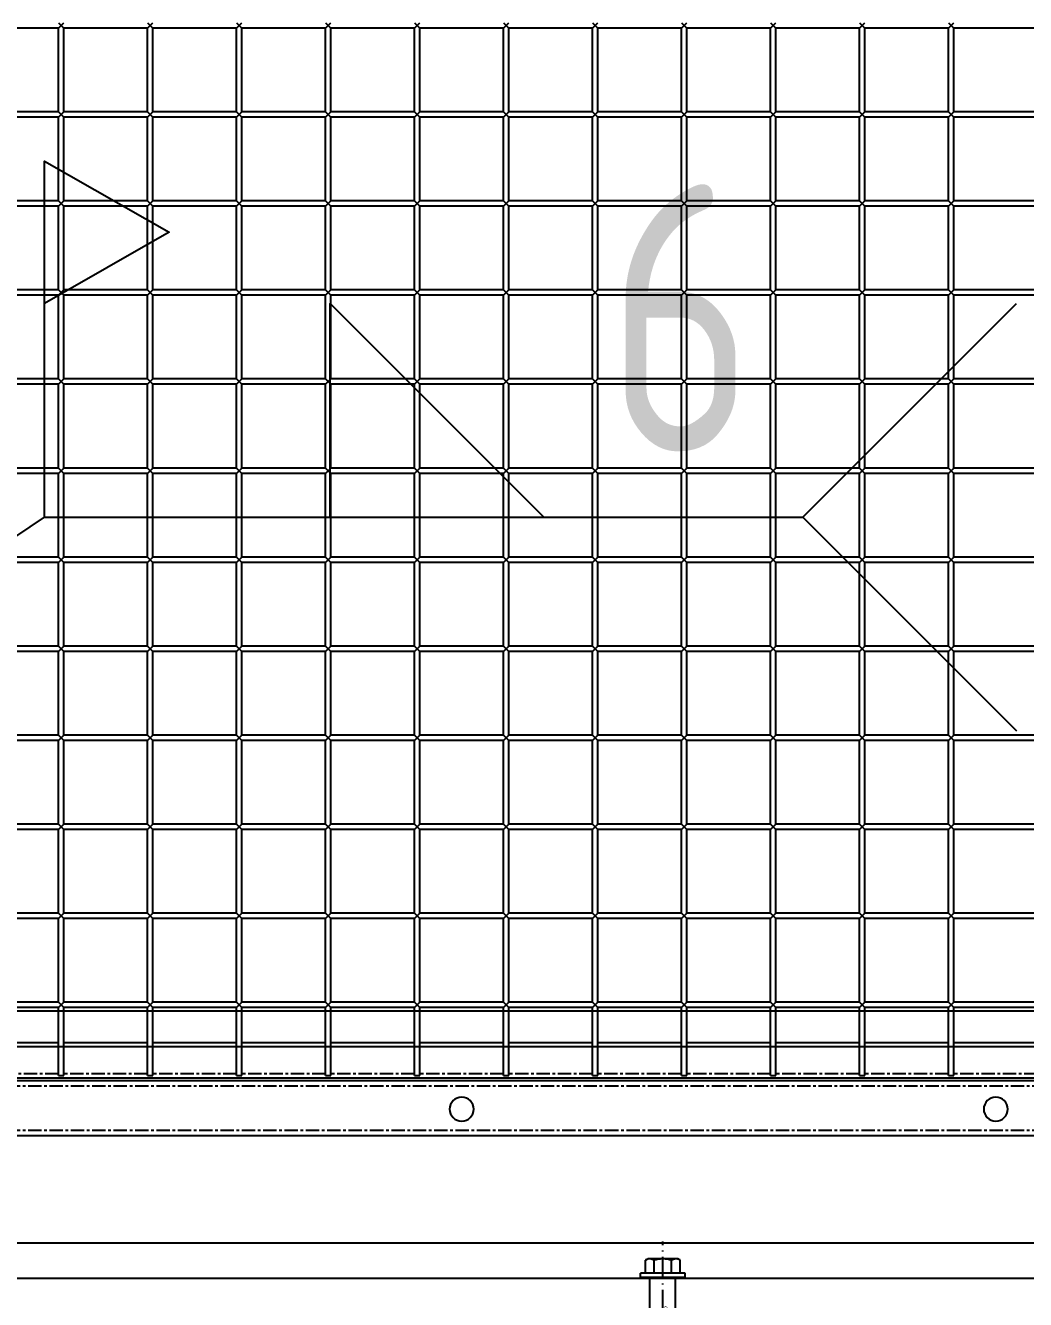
# Model space of a CAD drawing. Header units: millimetres. Extents: x -198529 to 244266, y -64 to 158464.
# Drawn here: x -165404 to -164842, y 106808 to 107524 of the extents above; entities that cross this region are included whole.
import ezdxf

# ---------------------------------------------------------------- set-up
doc = ezdxf.new("R2010")
doc.units = ezdxf.units.MM
doc.linetypes.add('ACAD_ISO10W100', pattern=[18.5, 12, -3, 0.5, -3])
doc.linetypes.add('CENTER', pattern=[12, 7.5, -1.5, 1.5, -1.5])
for name, color, linetype in [('0-DCC', 30, 'Continuous'), ('0-DCC-STRUC', 180, 'Continuous'), ('0-DCC-STRUC-T', 4, 'Continuous'), ('ANCHOR BOLTS', 4, 'Continuous'), ('COIL-BANK', 8, 'Continuous'), ('MITTELLINIEN', 3, 'ACAD_ISO10W100')]:
    doc.layers.add(name, color=color, linetype=linetype)
doc.styles.add('DIM_FONT', font='SIMPLEX', dxfattribs={"width": 0.7, "bigfont": 'GBCBIG'})
doc.styles.add('EDRI-COM', font='tssdeng.shx', dxfattribs={"width": 0.8, "bigfont": 'hztxt.shx'})
doc.dimstyles.new('DIM-1', dxfattribs={"dimtxt": 150, "dimasz": 100, "dimexe": 100, "dimexo": 100, "dimgap": 100, "dimtad": 1, "dimdec": 0, "dimzin": 12, "dimdsep": 46, "dimtxsty": 'DIM_FONT', "dimblk": 'ARCHTICK', "dimcen": 2.5, "dimclrd": 256, "dimclre": 256, "dimclrt": 256, "dimadec": 0, "dimazin": 3, "dimtfac": 1, "dimtdec": 0, "dimtix": 1, "dimtmove": 2, "dimatfit": 3, "dimfxl": 1, "dimlwd": -1, "dimlwe": -1, "dimarcsym": 0})

# ---------------------------------------------------------------- blocks, each defined once
blk = doc.blocks.new('_ArchTick')
at = {"color": 0, "linetype": 'ByBlock', "const_width": 0.4}
blk.add_lwpolyline([(-0.5, -0.5), (0.5, 0.5)], dxfattribs=at)
blk = doc.blocks.new('*D219')
at = {"layer": '0-DCC-STRUC-T', "transparency": 16777216}
for p, q in [((-166445.77, 106720.01), (-166445.77, 104829)), ((-159245.77, 106720.01), (-159245.77, 104829)), ((-166445.77, 104929), (-159245.77, 104929))]:
    blk.add_line(p, q, dxfattribs=at)
at = {"layer": 'Defpoints', "color": 0, "transparency": 16777216}
for p in [(-166445.77, 106820.01), (-159245.77, 106820.01), (-159245.77, 104929)]:
    blk.add_point(p, dxfattribs=at)
at = {"layer": '0-DCC-STRUC-T', "transparency": 16777216, "xscale": 100, "yscale": 100, "zscale": 100, "rotation": 180}
blk.add_blockref('_ArchTick', (-166445.77, 104929), dxfattribs=at)
at = {"layer": '0-DCC-STRUC-T', "transparency": 16777216, "xscale": 100, "yscale": 100, "zscale": 100}
blk.add_blockref('_ArchTick', (-159245.77, 104929), dxfattribs=at)
at = {"layer": '0-DCC-STRUC-T', "transparency": 16777216, "insert": (-162845.77, 105104), "char_height": 150, "attachment_point": 5, "style": 'DIM_FONT'}
blk.add_mtext('7200', dxfattribs=at)
blk = doc.blocks.new('*D223')
at = {"layer": '0-DCC-STRUC-T', "transparency": 16777216}
for p, q in [((-166445.77, 106720.01), (-166445.77, 105389)), ((-162846, 106720.01), (-162846, 105389)), ((-166445.77, 105489), (-162846, 105489))]:
    blk.add_line(p, q, dxfattribs=at)
at = {"layer": 'Defpoints', "color": 0, "transparency": 16777216}
for p in [(-166445.77, 106820.01), (-162846, 106820.01), (-162846, 105489)]:
    blk.add_point(p, dxfattribs=at)
at = {"layer": '0-DCC-STRUC-T', "transparency": 16777216, "xscale": 100, "yscale": 100, "zscale": 100, "rotation": 180}
blk.add_blockref('_ArchTick', (-166445.77, 105489), dxfattribs=at)
at = {"layer": '0-DCC-STRUC-T', "transparency": 16777216, "xscale": 100, "yscale": 100, "zscale": 100}
blk.add_blockref('_ArchTick', (-162846, 105489), dxfattribs=at)
at = {"layer": '0-DCC-STRUC-T', "transparency": 16777216, "insert": (-164645.89, 105664), "char_height": 150, "attachment_point": 5, "style": 'DIM_FONT'}
blk.add_mtext('3600', dxfattribs=at)
blk = doc.blocks.new('DCC2850x1800(右)')
at = {"color": 0, "linetype": 'Continuous'}
for p, q in [((64842.5, -73856.48), (64889.5, -73856.48)), ((64892.5, -73853.48), (64889.5, -73856.48)), ((64892.5, -73856.48), (64889.5, -73853.48)), ((64889.5, -73903.48), (64889.5, -73856.48)), ((64892.5, -73903.48), (64892.5, -73856.48)), ((64892.5, -73856.48), (64939.5, -73856.48)), ((64942.5, -73853.48), (64939.5, -73856.48)), ((64942.5, -73856.48), (64939.5, -73853.48)), ((64939.5, -73903.48), (64939.5, -73856.48)), ((64942.5, -73903.48), (64942.5, -73856.48)), ((64942.5, -73856.48), (64989.5, -73856.48)), ((64992.5, -73853.48), (64989.5, -73856.48)), ((64992.5, -73856.48), (64989.5, -73853.48)), ((64989.5, -73903.48), (64989.5, -73856.48)), ((64992.5, -73903.48), (64992.5, -73856.48)), ((64992.5, -73856.48), (65039.5, -73856.48)), ((65042.5, -73853.48), (65039.5, -73856.48)), ((65042.5, -73856.48), (65039.5, -73853.48)), ((65039.5, -73903.48), (65039.5, -73856.48)), ((65042.5, -73903.48), (65042.5, -73856.48)), ((65042.5, -73856.48), (65089.5, -73856.48)), ((65092.5, -73853.48), (65089.5, -73856.48)), ((65092.5, -73856.48), (65089.5, -73853.48)), ((65089.5, -73903.48), (65089.5, -73856.48)), ((65092.5, -73903.48), (65092.5, -73856.48)), ((65092.5, -73856.48), (65139.5, -73856.48)), ((65142.5, -73853.48), (65139.5, -73856.48)), ((65142.5, -73856.48), (65139.5, -73853.48)), ((65139.5, -73903.48), (65139.5, -73856.48)), ((65142.5, -73903.48), (65142.5, -73856.48)), ((65142.5, -73856.48), (65189.5, -73856.48)), ((65192.5, -73853.48), (65189.5, -73856.48)), ((65192.5, -73856.48), (65189.5, -73853.48)), ((65189.5, -73903.48), (65189.5, -73856.48)), ((65192.5, -73903.48), (65192.5, -73856.48)), ((65192.5, -73856.48), (65239.5, -73856.48)), ((65242.5, -73853.48), (65239.5, -73856.48)), ((65242.5, -73856.48), (65239.5, -73853.48)), ((65239.5, -73903.48), (65239.5, -73856.48)), ((65242.5, -73903.48), (65242.5, -73856.48)), ((65242.5, -73856.48), (65289.5, -73856.48)), ((65292.5, -73853.48), (65289.5, -73856.48)), ((65292.5, -73856.48), (65289.5, -73853.48)), ((65289.5, -73903.48), (65289.5, -73856.48)), ((65292.5, -73903.48), (65292.5, -73856.48)), ((65292.5, -73856.48), (65339.5, -73856.48)), ((65342.5, -73853.48), (65339.5, -73856.48)), ((65342.5, -73856.48), (65339.5, -73853.48)), ((65339.5, -73903.48), (65339.5, -73856.48)), ((65342.5, -73903.48), (65342.5, -73856.48)), ((65342.5, -73856.48), (65389.5, -73856.48)), ((65392.5, -73853.48), (65389.5, -73856.48)), ((65392.5, -73856.48), (65389.5, -73853.48)), ((65389.5, -73903.48), (65389.5, -73856.48)), ((65392.5, -73903.48), (65392.5, -73856.48)), ((65392.5, -73856.48), (65439.5, -73856.48)), ((64842.5, -73903.48), (64889.5, -73903.48)), ((64842.5, -73906.48), (64889.5, -73906.48)), ((64892.5, -73903.48), (64889.5, -73906.48)), ((64892.5, -73906.48), (64889.5, -73903.48)), ((64889.5, -73953.48), (64889.5, -73906.48)), ((64892.5, -73903.48), (64939.5, -73903.48)), ((64892.5, -73953.48), (64892.5, -73906.48)), ((64892.5, -73906.48), (64939.5, -73906.48)), ((64942.5, -73903.48), (64939.5, -73906.48)), ((64942.5, -73906.48), (64939.5, -73903.48)), ((64939.5, -73953.48), (64939.5, -73906.48)), ((64942.5, -73903.48), (64989.5, -73903.48)), ((64942.5, -73953.48), (64942.5, -73906.48)), ((64942.5, -73906.48), (64989.5, -73906.48)), ((64992.5, -73903.48), (64989.5, -73906.48)), ((64992.5, -73906.48), (64989.5, -73903.48)), ((64989.5, -73953.48), (64989.5, -73906.48)), ((64992.5, -73903.48), (65039.5, -73903.48)), ((64992.5, -73953.48), (64992.5, -73906.48)), ((64992.5, -73906.48), (65039.5, -73906.48)), ((65042.5, -73903.48), (65039.5, -73906.48)), ((65042.5, -73906.48), (65039.5, -73903.48)), ((65039.5, -73953.48), (65039.5, -73906.48)), ((65042.5, -73903.48), (65089.5, -73903.48)), ((65042.5, -73953.48), (65042.5, -73906.48)), ((65042.5, -73906.48), (65089.5, -73906.48)), ((65092.5, -73903.48), (65089.5, -73906.48)), ((65092.5, -73906.48), (65089.5, -73903.48)), ((65089.5, -73953.48), (65089.5, -73906.48)), ((65092.5, -73903.48), (65139.5, -73903.48)), ((65092.5, -73953.48), (65092.5, -73906.48)), ((65092.5, -73906.48), (65139.5, -73906.48)), ((65142.5, -73903.48), (65139.5, -73906.48)), ((65142.5, -73906.48), (65139.5, -73903.48)), ((65139.5, -73953.48), (65139.5, -73906.48)), ((65142.5, -73903.48), (65189.5, -73903.48)), ((65142.5, -73953.48), (65142.5, -73906.48)), ((65142.5, -73906.48), (65189.5, -73906.48)), ((65192.5, -73903.48), (65189.5, -73906.48)), ((65192.5, -73906.48), (65189.5, -73903.48)), ((65189.5, -73953.48), (65189.5, -73906.48)), ((65192.5, -73903.48), (65239.5, -73903.48)), ((65192.5, -73953.48), (65192.5, -73906.48)), ((65192.5, -73906.48), (65239.5, -73906.48)), ((65242.5, -73903.48), (65239.5, -73906.48)), ((65242.5, -73906.48), (65239.5, -73903.48)), ((65239.5, -73953.48), (65239.5, -73906.48)), ((65242.5, -73903.48), (65289.5, -73903.48)), ((65242.5, -73953.48), (65242.5, -73906.48)), ((65242.5, -73906.48), (65289.5, -73906.48)), ((65292.5, -73903.48), (65289.5, -73906.48)), ((65292.5, -73906.48), (65289.5, -73903.48)), ((65289.5, -73953.48), (65289.5, -73906.48)), ((65292.5, -73903.48), (65339.5, -73903.48)), ((65292.5, -73953.48), (65292.5, -73906.48)), ((65292.5, -73906.48), (65339.5, -73906.48)), ((65342.5, -73903.48), (65339.5, -73906.48)), ((65342.5, -73906.48), (65339.5, -73903.48)), ((65339.5, -73953.48), (65339.5, -73906.48)), ((65342.5, -73903.48), (65389.5, -73903.48)), ((65342.5, -73953.48), (65342.5, -73906.48)), ((65342.5, -73906.48), (65389.5, -73906.48)), ((65392.5, -73903.48), (65389.5, -73906.48)), ((65392.5, -73906.48), (65389.5, -73903.48)), ((65389.5, -73953.48), (65389.5, -73906.48)), ((65392.5, -73903.48), (65439.5, -73903.48)), ((65392.5, -73953.48), (65392.5, -73906.48)), ((65392.5, -73906.48), (65439.5, -73906.48)), ((64842.5, -73953.48), (64889.5, -73953.48)), ((64842.5, -73956.48), (64889.5, -73956.48)), ((64892.5, -73953.48), (64889.5, -73956.48)), ((64892.5, -73956.48), (64889.5, -73953.48)), ((64889.5, -74003.48), (64889.5, -73956.48)), ((64892.5, -73953.48), (64939.5, -73953.48)), ((64892.5, -74003.48), (64892.5, -73956.48)), ((64892.5, -73956.48), (64939.5, -73956.48)), ((64942.5, -73953.48), (64939.5, -73956.48)), ((64942.5, -73956.48), (64939.5, -73953.48)), ((64939.5, -74003.48), (64939.5, -73956.48)), ((64942.5, -73953.48), (64989.5, -73953.48)), ((64942.5, -74003.48), (64942.5, -73956.48)), ((64942.5, -73956.48), (64989.5, -73956.48)), ((64992.5, -73953.48), (64989.5, -73956.48)), ((64992.5, -73956.48), (64989.5, -73953.48)), ((64989.5, -74003.48), (64989.5, -73956.48)), ((64992.5, -73953.48), (65039.5, -73953.48)), ((64992.5, -74003.48), (64992.5, -73956.48)), ((64992.5, -73956.48), (65039.5, -73956.48)), ((65042.5, -73953.48), (65039.5, -73956.48)), ((65042.5, -73956.48), (65039.5, -73953.48)), ((65039.5, -74003.48), (65039.5, -73956.48)), ((65042.5, -73953.48), (65089.5, -73953.48)), ((65042.5, -74003.48), (65042.5, -73956.48)), ((65042.5, -73956.48), (65089.5, -73956.48)), ((65092.5, -73953.48), (65089.5, -73956.48)), ((65092.5, -73956.48), (65089.5, -73953.48)), ((65089.5, -74003.48), (65089.5, -73956.48)), ((65092.5, -73953.48), (65139.5, -73953.48)), ((65092.5, -74003.48), (65092.5, -73956.48)), ((65092.5, -73956.48), (65139.5, -73956.48)), ((65142.5, -73953.48), (65139.5, -73956.48)), ((65142.5, -73956.48), (65139.5, -73953.48)), ((65139.5, -74003.48), (65139.5, -73956.48)), ((65142.5, -73953.48), (65189.5, -73953.48)), ((65142.5, -74003.48), (65142.5, -73956.48)), ((65142.5, -73956.48), (65189.5, -73956.48)), ((65192.5, -73953.48), (65189.5, -73956.48)), ((65192.5, -73956.48), (65189.5, -73953.48)), ((65189.5, -74003.48), (65189.5, -73956.48)), ((65192.5, -73953.48), (65239.5, -73953.48)), ((65192.5, -74003.48), (65192.5, -73956.48)), ((65192.5, -73956.48), (65239.5, -73956.48)), ((65242.5, -73953.48), (65239.5, -73956.48)), ((65242.5, -73956.48), (65239.5, -73953.48)), ((65239.5, -74003.48), (65239.5, -73956.48)), ((65242.5, -73953.48), (65289.5, -73953.48)), ((65242.5, -74003.48), (65242.5, -73956.48)), ((65242.5, -73956.48), (65289.5, -73956.48)), ((65292.5, -73953.48), (65289.5, -73956.48)), ((65292.5, -73956.48), (65289.5, -73953.48)), ((65289.5, -74003.48), (65289.5, -73956.48)), ((65292.5, -73953.48), (65339.5, -73953.48)), ((65292.5, -74003.48), (65292.5, -73956.48)), ((65292.5, -73956.48), (65339.5, -73956.48)), ((65342.5, -73953.48), (65339.5, -73956.48)), ((65342.5, -73956.48), (65339.5, -73953.48)), ((65339.5, -74003.48), (65339.5, -73956.48)), ((65342.5, -73953.48), (65389.5, -73953.48)), ((65342.5, -74003.48), (65342.5, -73956.48)), ((65342.5, -73956.48), (65389.5, -73956.48)), ((65392.5, -73953.48), (65389.5, -73956.48)), ((65392.5, -73956.48), (65389.5, -73953.48)), ((65389.5, -74003.48), (65389.5, -73956.48)), ((65392.5, -73953.48), (65439.5, -73953.48)), ((65392.5, -74003.48), (65392.5, -73956.48)), ((65392.5, -73956.48), (65439.5, -73956.48)), ((64842.5, -74003.48), (64889.5, -74003.48)), ((64842.5, -74006.48), (64889.5, -74006.48)), ((64892.5, -74003.48), (64889.5, -74006.48)), ((64892.5, -74006.48), (64889.5, -74003.48)), ((64889.5, -74053.48), (64889.5, -74006.48)), ((64892.5, -74003.48), (64939.5, -74003.48)), ((64892.5, -74053.48), (64892.5, -74006.48)), ((64892.5, -74006.48), (64939.5, -74006.48)), ((64942.5, -74003.48), (64939.5, -74006.48)), ((64942.5, -74006.48), (64939.5, -74003.48)), ((64939.5, -74053.48), (64939.5, -74006.48)), ((64942.5, -74003.48), (64989.5, -74003.48)), ((64942.5, -74053.48), (64942.5, -74006.48)), ((64942.5, -74006.48), (64989.5, -74006.48)), ((64992.5, -74003.48), (64989.5, -74006.48)), ((64992.5, -74006.48), (64989.5, -74003.48)), ((64989.5, -74053.48), (64989.5, -74006.48)), ((64992.5, -74003.48), (65039.5, -74003.48)), ((64992.5, -74053.48), (64992.5, -74006.48)), ((64992.5, -74006.48), (65039.5, -74006.48)), ((65042.5, -74003.48), (65039.5, -74006.48)), ((65042.5, -74006.48), (65039.5, -74003.48)), ((65039.5, -74053.48), (65039.5, -74006.48)), ((65042.5, -74003.48), (65089.5, -74003.48)), ((65042.5, -74053.48), (65042.5, -74006.48)), ((65042.5, -74006.48), (65089.5, -74006.48)), ((65092.5, -74003.48), (65089.5, -74006.48)), ((65092.5, -74006.48), (65089.5, -74003.48)), ((65089.5, -74053.48), (65089.5, -74006.48)), ((65092.5, -74003.48), (65139.5, -74003.48)), ((65092.5, -74053.48), (65092.5, -74006.48)), ((65092.5, -74006.48), (65139.5, -74006.48)), ((65142.5, -74003.48), (65139.5, -74006.48)), ((65142.5, -74006.48), (65139.5, -74003.48)), ((65139.5, -74053.48), (65139.5, -74006.48)), ((65142.5, -74003.48), (65189.5, -74003.48)), ((65142.5, -74053.48), (65142.5, -74006.48)), ((65142.5, -74006.48), (65189.5, -74006.48)), ((65192.5, -74003.48), (65189.5, -74006.48)), ((65192.5, -74006.48), (65189.5, -74003.48)), ((65189.5, -74053.48), (65189.5, -74006.48)), ((65192.5, -74003.48), (65239.5, -74003.48)), ((65192.5, -74053.48), (65192.5, -74006.48)), ((65192.5, -74006.48), (65239.5, -74006.48)), ((65242.5, -74003.48), (65239.5, -74006.48)), ((65242.5, -74006.48), (65239.5, -74003.48)), ((65239.5, -74053.48), (65239.5, -74006.48)), ((65242.5, -74003.48), (65289.5, -74003.48)), ((65242.5, -74053.48), (65242.5, -74006.48)), ((65242.5, -74006.48), (65289.5, -74006.48)), ((65292.5, -74003.48), (65289.5, -74006.48)), ((65292.5, -74006.48), (65289.5, -74003.48)), ((65289.5, -74053.48), (65289.5, -74006.48)), ((65292.5, -74003.48), (65339.5, -74003.48)), ((65292.5, -74053.48), (65292.5, -74006.48)), ((65292.5, -74006.48), (65339.5, -74006.48)), ((65342.5, -74003.48), (65339.5, -74006.48)), ((65342.5, -74006.48), (65339.5, -74003.48)), ((65339.5, -74053.48), (65339.5, -74006.48)), ((65342.5, -74003.48), (65389.5, -74003.48)), ((65342.5, -74053.48), (65342.5, -74006.48)), ((65342.5, -74006.48), (65389.5, -74006.48)), ((65392.5, -74003.48), (65389.5, -74006.48)), ((65392.5, -74006.48), (65389.5, -74003.48)), ((65389.5, -74053.48), (65389.5, -74006.48)), ((65392.5, -74003.48), (65439.5, -74003.48)), ((65392.5, -74053.48), (65392.5, -74006.48)), ((65392.5, -74006.48), (65439.5, -74006.48)), ((64842.5, -74053.48), (64889.5, -74053.48)), ((64842.5, -74056.48), (64889.5, -74056.48)), ((64892.5, -74053.48), (64889.5, -74056.48)), ((64892.5, -74056.48), (64889.5, -74053.48)), ((64889.5, -74103.48), (64889.5, -74056.48)), ((64892.5, -74053.48), (64939.5, -74053.48)), ((64892.5, -74103.48), (64892.5, -74056.48)), ((64892.5, -74056.48), (64939.5, -74056.48)), ((64942.5, -74053.48), (64939.5, -74056.48)), ((64942.5, -74056.48), (64939.5, -74053.48)), ((64939.5, -74103.48), (64939.5, -74056.48)), ((64942.5, -74053.48), (64989.5, -74053.48)), ((64942.5, -74103.48), (64942.5, -74056.48)), ((64942.5, -74056.48), (64989.5, -74056.48)), ((64992.5, -74053.48), (64989.5, -74056.48)), ((64992.5, -74056.48), (64989.5, -74053.48)), ((64989.5, -74103.48), (64989.5, -74056.48)), ((64992.5, -74053.48), (65039.5, -74053.48)), ((64992.5, -74103.48), (64992.5, -74056.48)), ((64992.5, -74056.48), (65039.5, -74056.48)), ((65042.5, -74053.48), (65039.5, -74056.48)), ((65042.5, -74056.48), (65039.5, -74053.48)), ((65039.5, -74103.48), (65039.5, -74056.48)), ((65042.5, -74053.48), (65089.5, -74053.48)), ((65042.5, -74103.48), (65042.5, -74056.48)), ((65042.5, -74056.48), (65089.5, -74056.48)), ((65092.5, -74053.48), (65089.5, -74056.48)), ((65092.5, -74056.48), (65089.5, -74053.48)), ((65089.5, -74103.48), (65089.5, -74056.48)), ((65092.5, -74053.48), (65139.5, -74053.48)), ((65092.5, -74103.48), (65092.5, -74056.48)), ((65092.5, -74056.48), (65139.5, -74056.48)), ((65142.5, -74053.48), (65139.5, -74056.48)), ((65142.5, -74056.48), (65139.5, -74053.48)), ((65139.5, -74103.48), (65139.5, -74056.48)), ((65142.5, -74053.48), (65189.5, -74053.48)), ((65142.5, -74103.48), (65142.5, -74056.48)), ((65142.5, -74056.48), (65189.5, -74056.48)), ((65192.5, -74053.48), (65189.5, -74056.48)), ((65192.5, -74056.48), (65189.5, -74053.48)), ((65189.5, -74103.48), (65189.5, -74056.48)), ((65192.5, -74053.48), (65239.5, -74053.48)), ((65192.5, -74103.48), (65192.5, -74056.48)), ((65192.5, -74056.48), (65239.5, -74056.48)), ((65242.5, -74053.48), (65239.5, -74056.48)), ((65242.5, -74056.48), (65239.5, -74053.48)), ((65239.5, -74103.48), (65239.5, -74056.48)), ((65242.5, -74053.48), (65289.5, -74053.48)), ((65242.5, -74103.48), (65242.5, -74056.48)), ((65242.5, -74056.48), (65289.5, -74056.48)), ((65292.5, -74053.48), (65289.5, -74056.48)), ((65292.5, -74056.48), (65289.5, -74053.48)), ((65289.5, -74103.48), (65289.5, -74056.48)), ((65292.5, -74053.48), (65339.5, -74053.48)), ((65292.5, -74103.48), (65292.5, -74056.48)), ((65292.5, -74056.48), (65339.5, -74056.48)), ((65342.5, -74053.48), (65339.5, -74056.48)), ((65342.5, -74056.48), (65339.5, -74053.48)), ((65339.5, -74103.48), (65339.5, -74056.48)), ((65342.5, -74053.48), (65389.5, -74053.48)), ((65342.5, -74103.48), (65342.5, -74056.48)), ((65342.5, -74056.48), (65389.5, -74056.48)), ((65392.5, -74053.48), (65389.5, -74056.48)), ((65392.5, -74056.48), (65389.5, -74053.48)), ((65389.5, -74103.48), (65389.5, -74056.48)), ((65392.5, -74053.48), (65439.5, -74053.48)), ((65392.5, -74103.48), (65392.5, -74056.48)), ((65392.5, -74056.48), (65439.5, -74056.48)), ((64842.5, -74103.48), (64889.5, -74103.48)), ((64842.5, -74106.48), (64889.5, -74106.48)), ((64892.5, -74103.48), (64889.5, -74106.48)), ((64892.5, -74106.48), (64889.5, -74103.48)), ((64889.5, -74153.48), (64889.5, -74106.48)), ((64892.5, -74103.48), (64939.5, -74103.48)), ((64892.5, -74153.48), (64892.5, -74106.48)), ((64892.5, -74106.48), (64939.5, -74106.48)), ((64942.5, -74103.48), (64939.5, -74106.48)), ((64942.5, -74106.48), (64939.5, -74103.48)), ((64939.5, -74153.48), (64939.5, -74106.48)), ((64942.5, -74103.48), (64989.5, -74103.48)), ((64942.5, -74153.48), (64942.5, -74106.48)), ((64942.5, -74106.48), (64989.5, -74106.48)), ((64992.5, -74103.48), (64989.5, -74106.48)), ((64992.5, -74106.48), (64989.5, -74103.48)), ((64989.5, -74153.48), (64989.5, -74106.48)), ((64992.5, -74103.48), (65039.5, -74103.48)), ((64992.5, -74153.48), (64992.5, -74106.48)), ((64992.5, -74106.48), (65039.5, -74106.48)), ((65042.5, -74103.48), (65039.5, -74106.48)), ((65042.5, -74106.48), (65039.5, -74103.48)), ((65039.5, -74153.48), (65039.5, -74106.48)), ((65042.5, -74103.48), (65089.5, -74103.48)), ((65042.5, -74153.48), (65042.5, -74106.48)), ((65042.5, -74106.48), (65089.5, -74106.48)), ((65092.5, -74103.48), (65089.5, -74106.48)), ((65092.5, -74106.48), (65089.5, -74103.48)), ((65089.5, -74153.48), (65089.5, -74106.48)), ((65092.5, -74103.48), (65139.5, -74103.48)), ((65092.5, -74153.48), (65092.5, -74106.48)), ((65092.5, -74106.48), (65139.5, -74106.48)), ((65142.5, -74103.48), (65139.5, -74106.48)), ((65142.5, -74106.48), (65139.5, -74103.48)), ((65139.5, -74153.48), (65139.5, -74106.48)), ((65142.5, -74103.48), (65189.5, -74103.48)), ((65142.5, -74153.48), (65142.5, -74106.48)), ((65142.5, -74106.48), (65189.5, -74106.48)), ((65192.5, -74103.48), (65189.5, -74106.48)), ((65192.5, -74106.48), (65189.5, -74103.48)), ((65189.5, -74153.48), (65189.5, -74106.48)), ((65192.5, -74103.48), (65239.5, -74103.48)), ((65192.5, -74153.48), (65192.5, -74106.48)), ((65192.5, -74106.48), (65239.5, -74106.48)), ((65242.5, -74103.48), (65239.5, -74106.48)), ((65242.5, -74106.48), (65239.5, -74103.48)), ((65239.5, -74153.48), (65239.5, -74106.48)), ((65242.5, -74103.48), (65289.5, -74103.48)), ((65242.5, -74153.48), (65242.5, -74106.48)), ((65242.5, -74106.48), (65289.5, -74106.48)), ((65292.5, -74103.48), (65289.5, -74106.48)), ((65292.5, -74106.48), (65289.5, -74103.48)), ((65289.5, -74153.48), (65289.5, -74106.48)), ((65292.5, -74103.48), (65339.5, -74103.48)), ((65292.5, -74153.48), (65292.5, -74106.48)), ((65292.5, -74106.48), (65339.5, -74106.48)), ((65342.5, -74103.48), (65339.5, -74106.48)), ((65342.5, -74106.48), (65339.5, -74103.48)), ((65339.5, -74153.48), (65339.5, -74106.48)), ((65342.5, -74103.48), (65389.5, -74103.48)), ((65342.5, -74153.48), (65342.5, -74106.48)), ((65342.5, -74106.48), (65389.5, -74106.48)), ((65392.5, -74103.48), (65389.5, -74106.48)), ((65392.5, -74106.48), (65389.5, -74103.48)), ((65389.5, -74153.48), (65389.5, -74106.48)), ((65392.5, -74103.48), (65439.5, -74103.48)), ((65392.5, -74153.48), (65392.5, -74106.48)), ((65392.5, -74106.48), (65439.5, -74106.48)), ((64842.5, -74153.48), (64889.5, -74153.48)), ((64842.5, -74156.48), (64889.5, -74156.48)), ((64892.5, -74153.48), (64889.5, -74156.48)), ((64892.5, -74156.48), (64889.5, -74153.48)), ((64889.5, -74203.48), (64889.5, -74156.48)), ((64892.5, -74153.48), (64939.5, -74153.48)), ((64892.5, -74203.48), (64892.5, -74156.48)), ((64892.5, -74156.48), (64939.5, -74156.48)), ((64942.5, -74153.48), (64939.5, -74156.48)), ((64942.5, -74156.48), (64939.5, -74153.48)), ((64939.5, -74203.48), (64939.5, -74156.48)), ((64942.5, -74153.48), (64989.5, -74153.48)), ((64942.5, -74203.48), (64942.5, -74156.48)), ((64942.5, -74156.48), (64989.5, -74156.48)), ((64992.5, -74153.48), (64989.5, -74156.48)), ((64992.5, -74156.48), (64989.5, -74153.48)), ((64989.5, -74203.48), (64989.5, -74156.48)), ((64992.5, -74153.48), (65039.5, -74153.48)), ((64992.5, -74203.48), (64992.5, -74156.48)), ((64992.5, -74156.48), (65039.5, -74156.48)), ((65042.5, -74153.48), (65039.5, -74156.48)), ((65042.5, -74156.48), (65039.5, -74153.48)), ((65039.5, -74203.48), (65039.5, -74156.48)), ((65042.5, -74153.48), (65089.5, -74153.48)), ((65042.5, -74203.48), (65042.5, -74156.48)), ((65042.5, -74156.48), (65089.5, -74156.48)), ((65092.5, -74153.48), (65089.5, -74156.48)), ((65092.5, -74156.48), (65089.5, -74153.48)), ((65089.5, -74203.48), (65089.5, -74156.48)), ((65092.5, -74153.48), (65139.5, -74153.48)), ((65092.5, -74203.48), (65092.5, -74156.48)), ((65092.5, -74156.48), (65139.5, -74156.48)), ((65142.5, -74153.48), (65139.5, -74156.48)), ((65142.5, -74156.48), (65139.5, -74153.48)), ((65139.5, -74203.48), (65139.5, -74156.48)), ((65142.5, -74153.48), (65189.5, -74153.48)), ((65142.5, -74203.48), (65142.5, -74156.48)), ((65142.5, -74156.48), (65189.5, -74156.48)), ((65192.5, -74153.48), (65189.5, -74156.48)), ((65192.5, -74156.48), (65189.5, -74153.48)), ((65189.5, -74203.48), (65189.5, -74156.48)), ((65192.5, -74153.48), (65239.5, -74153.48)), ((65192.5, -74203.48), (65192.5, -74156.48)), ((65192.5, -74156.48), (65239.5, -74156.48)), ((65242.5, -74153.48), (65239.5, -74156.48)), ((65242.5, -74156.48), (65239.5, -74153.48)), ((65239.5, -74203.48), (65239.5, -74156.48)), ((65242.5, -74153.48), (65289.5, -74153.48)), ((65242.5, -74203.48), (65242.5, -74156.48)), ((65242.5, -74156.48), (65289.5, -74156.48)), ((65292.5, -74153.48), (65289.5, -74156.48)), ((65292.5, -74156.48), (65289.5, -74153.48)), ((65289.5, -74203.48), (65289.5, -74156.48)), ((65292.5, -74153.48), (65339.5, -74153.48)), ((65292.5, -74203.48), (65292.5, -74156.48)), ((65292.5, -74156.48), (65339.5, -74156.48)), ((65342.5, -74153.48), (65339.5, -74156.48)), ((65342.5, -74156.48), (65339.5, -74153.48)), ((65339.5, -74203.48), (65339.5, -74156.48)), ((65342.5, -74153.48), (65389.5, -74153.48)), ((65342.5, -74203.48), (65342.5, -74156.48)), ((65342.5, -74156.48), (65389.5, -74156.48)), ((65392.5, -74153.48), (65389.5, -74156.48)), ((65392.5, -74156.48), (65389.5, -74153.48)), ((65389.5, -74203.48), (65389.5, -74156.48)), ((65392.5, -74153.48), (65439.5, -74153.48)), ((65392.5, -74203.48), (65392.5, -74156.48)), ((65392.5, -74156.48), (65439.5, -74156.48)), ((64842.5, -74203.48), (64889.5, -74203.48)), ((64842.5, -74206.48), (64889.5, -74206.48)), ((64892.5, -74203.48), (64889.5, -74206.48)), ((64892.5, -74206.48), (64889.5, -74203.48)), ((64889.5, -74253.48), (64889.5, -74206.48)), ((64892.5, -74203.48), (64939.5, -74203.48)), ((64892.5, -74253.48), (64892.5, -74206.48)), ((64892.5, -74206.48), (64939.5, -74206.48)), ((64942.5, -74203.48), (64939.5, -74206.48)), ((64942.5, -74206.48), (64939.5, -74203.48)), ((64939.5, -74253.48), (64939.5, -74206.48)), ((64942.5, -74203.48), (64989.5, -74203.48)), ((64942.5, -74253.48), (64942.5, -74206.48)), ((64942.5, -74206.48), (64989.5, -74206.48)), ((64992.5, -74203.48), (64989.5, -74206.48)), ((64992.5, -74206.48), (64989.5, -74203.48)), ((64989.5, -74253.48), (64989.5, -74206.48)), ((64992.5, -74203.48), (65039.5, -74203.48)), ((64992.5, -74253.48), (64992.5, -74206.48)), ((64992.5, -74206.48), (65039.5, -74206.48)), ((65042.5, -74203.48), (65039.5, -74206.48)), ((65042.5, -74206.48), (65039.5, -74203.48)), ((65039.5, -74253.48), (65039.5, -74206.48)), ((65042.5, -74203.48), (65089.5, -74203.48)), ((65042.5, -74253.48), (65042.5, -74206.48)), ((65042.5, -74206.48), (65089.5, -74206.48)), ((65092.5, -74203.48), (65089.5, -74206.48)), ((65092.5, -74206.48), (65089.5, -74203.48)), ((65089.5, -74253.48), (65089.5, -74206.48)), ((65092.5, -74203.48), (65139.5, -74203.48)), ((65092.5, -74253.48), (65092.5, -74206.48)), ((65092.5, -74206.48), (65139.5, -74206.48)), ((65142.5, -74203.48), (65139.5, -74206.48)), ((65142.5, -74206.48), (65139.5, -74203.48)), ((65139.5, -74253.48), (65139.5, -74206.48)), ((65142.5, -74203.48), (65189.5, -74203.48)), ((65142.5, -74253.48), (65142.5, -74206.48)), ((65142.5, -74206.48), (65189.5, -74206.48)), ((65192.5, -74203.48), (65189.5, -74206.48)), ((65192.5, -74206.48), (65189.5, -74203.48)), ((65189.5, -74253.48), (65189.5, -74206.48)), ((65192.5, -74203.48), (65239.5, -74203.48)), ((65192.5, -74253.48), (65192.5, -74206.48)), ((65192.5, -74206.48), (65239.5, -74206.48)), ((65242.5, -74203.48), (65239.5, -74206.48)), ((65242.5, -74206.48), (65239.5, -74203.48)), ((65239.5, -74253.48), (65239.5, -74206.48)), ((65242.5, -74203.48), (65289.5, -74203.48)), ((65242.5, -74253.48), (65242.5, -74206.48)), ((65242.5, -74206.48), (65289.5, -74206.48)), ((65292.5, -74203.48), (65289.5, -74206.48)), ((65292.5, -74206.48), (65289.5, -74203.48)), ((65289.5, -74253.48), (65289.5, -74206.48)), ((65292.5, -74203.48), (65339.5, -74203.48)), ((65292.5, -74253.48), (65292.5, -74206.48)), ((65292.5, -74206.48), (65339.5, -74206.48)), ((65342.5, -74203.48), (65339.5, -74206.48)), ((65342.5, -74206.48), (65339.5, -74203.48)), ((65339.5, -74253.48), (65339.5, -74206.48)), ((65342.5, -74203.48), (65389.5, -74203.48)), ((65342.5, -74253.48), (65342.5, -74206.48)), ((65342.5, -74206.48), (65389.5, -74206.48)), ((65392.5, -74203.48), (65389.5, -74206.48)), ((65392.5, -74206.48), (65389.5, -74203.48)), ((65389.5, -74253.48), (65389.5, -74206.48)), ((65392.5, -74203.48), (65439.5, -74203.48)), ((65392.5, -74253.48), (65392.5, -74206.48)), ((65392.5, -74206.48), (65439.5, -74206.48)), ((64842.5, -74253.48), (64889.5, -74253.48)), ((64842.5, -74256.48), (64889.5, -74256.48)), ((64892.5, -74253.48), (64889.5, -74256.48)), ((64892.5, -74256.48), (64889.5, -74253.48)), ((64889.5, -74303.48), (64889.5, -74256.48)), ((64892.5, -74253.48), (64939.5, -74253.48)), ((64892.5, -74303.48), (64892.5, -74256.48)), ((64892.5, -74256.48), (64939.5, -74256.48)), ((64942.5, -74253.48), (64939.5, -74256.48)), ((64942.5, -74256.48), (64939.5, -74253.48)), ((64939.5, -74303.48), (64939.5, -74256.48)), ((64942.5, -74253.48), (64989.5, -74253.48)), ((64942.5, -74303.48), (64942.5, -74256.48)), ((64942.5, -74256.48), (64989.5, -74256.48)), ((64992.5, -74253.48), (64989.5, -74256.48)), ((64992.5, -74256.48), (64989.5, -74253.48)), ((64989.5, -74303.48), (64989.5, -74256.48)), ((64992.5, -74253.48), (65039.5, -74253.48)), ((64992.5, -74303.48), (64992.5, -74256.48)), ((64992.5, -74256.48), (65039.5, -74256.48)), ((65042.5, -74253.48), (65039.5, -74256.48)), ((65042.5, -74256.48), (65039.5, -74253.48)), ((65039.5, -74303.48), (65039.5, -74256.48)), ((65042.5, -74253.48), (65089.5, -74253.48)), ((65042.5, -74303.48), (65042.5, -74256.48)), ((65042.5, -74256.48), (65089.5, -74256.48)), ((65092.5, -74253.48), (65089.5, -74256.48)), ((65092.5, -74256.48), (65089.5, -74253.48)), ((65089.5, -74303.48), (65089.5, -74256.48)), ((65092.5, -74253.48), (65139.5, -74253.48)), ((65092.5, -74303.48), (65092.5, -74256.48)), ((65092.5, -74256.48), (65139.5, -74256.48)), ((65142.5, -74253.48), (65139.5, -74256.48)), ((65142.5, -74256.48), (65139.5, -74253.48)), ((65139.5, -74303.48), (65139.5, -74256.48)), ((65142.5, -74253.48), (65189.5, -74253.48)), ((65142.5, -74303.48), (65142.5, -74256.48)), ((65142.5, -74256.48), (65189.5, -74256.48)), ((65192.5, -74253.48), (65189.5, -74256.48)), ((65192.5, -74256.48), (65189.5, -74253.48)), ((65189.5, -74303.48), (65189.5, -74256.48)), ((65192.5, -74253.48), (65239.5, -74253.48)), ((65192.5, -74303.48), (65192.5, -74256.48)), ((65192.5, -74256.48), (65239.5, -74256.48)), ((65242.5, -74253.48), (65239.5, -74256.48)), ((65242.5, -74256.48), (65239.5, -74253.48)), ((65239.5, -74303.48), (65239.5, -74256.48)), ((65242.5, -74253.48), (65289.5, -74253.48)), ((65242.5, -74303.48), (65242.5, -74256.48)), ((65242.5, -74256.48), (65289.5, -74256.48)), ((65292.5, -74253.48), (65289.5, -74256.48)), ((65292.5, -74256.48), (65289.5, -74253.48)), ((65289.5, -74303.48), (65289.5, -74256.48)), ((65292.5, -74253.48), (65339.5, -74253.48)), ((65292.5, -74303.48), (65292.5, -74256.48)), ((65292.5, -74256.48), (65339.5, -74256.48)), ((65342.5, -74253.48), (65339.5, -74256.48)), ((65342.5, -74256.48), (65339.5, -74253.48)), ((65339.5, -74303.48), (65339.5, -74256.48)), ((65342.5, -74253.48), (65389.5, -74253.48)), ((65342.5, -74303.48), (65342.5, -74256.48)), ((65342.5, -74256.48), (65389.5, -74256.48)), ((65392.5, -74253.48), (65389.5, -74256.48)), ((65392.5, -74256.48), (65389.5, -74253.48)), ((65389.5, -74303.48), (65389.5, -74256.48)), ((65392.5, -74253.48), (65439.5, -74253.48)), ((65392.5, -74303.48), (65392.5, -74256.48)), ((65392.5, -74256.48), (65439.5, -74256.48)), ((64842.5, -74303.48), (64889.5, -74303.48)), ((64842.5, -74306.48), (64889.5, -74306.48)), ((64892.5, -74303.48), (64889.5, -74306.48)), ((64892.5, -74306.48), (64889.5, -74303.48)), ((64889.5, -74353.48), (64889.5, -74306.48)), ((64892.5, -74303.48), (64939.5, -74303.48)), ((64892.5, -74306.48), (64939.5, -74306.48)), ((64892.5, -74353.48), (64892.5, -74306.48)), ((64942.5, -74303.48), (64939.5, -74306.48)), ((64942.5, -74306.48), (64939.5, -74303.48)), ((64939.5, -74353.48), (64939.5, -74306.48)), ((64942.5, -74303.48), (64989.5, -74303.48)), ((64942.5, -74306.48), (64989.5, -74306.48)), ((64942.5, -74353.48), (64942.5, -74306.48)), ((64992.5, -74303.48), (64989.5, -74306.48)), ((64992.5, -74306.48), (64989.5, -74303.48)), ((64989.5, -74353.48), (64989.5, -74306.48)), ((64992.5, -74303.48), (65039.5, -74303.48)), ((64992.5, -74353.48), (64992.5, -74306.48)), ((64992.5, -74306.48), (65039.5, -74306.48)), ((65042.5, -74303.48), (65039.5, -74306.48)), ((65042.5, -74306.48), (65039.5, -74303.48)), ((65039.5, -74353.48), (65039.5, -74306.48)), ((65042.5, -74303.48), (65089.5, -74303.48)), ((65042.5, -74353.48), (65042.5, -74306.48)), ((65042.5, -74306.48), (65089.5, -74306.48)), ((65092.5, -74303.48), (65089.5, -74306.48)), ((65092.5, -74306.48), (65089.5, -74303.48)), ((65089.5, -74353.48), (65089.5, -74306.48)), ((65092.5, -74303.48), (65139.5, -74303.48)), ((65092.5, -74353.48), (65092.5, -74306.48)), ((65092.5, -74306.48), (65139.5, -74306.48)), ((65142.5, -74303.48), (65139.5, -74306.48)), ((65142.5, -74306.48), (65139.5, -74303.48)), ((65139.5, -74353.48), (65139.5, -74306.48)), ((65142.5, -74303.48), (65189.5, -74303.48)), ((65142.5, -74353.48), (65142.5, -74306.48)), ((65142.5, -74306.48), (65189.5, -74306.48)), ((65192.5, -74303.48), (65189.5, -74306.48)), ((65192.5, -74306.48), (65189.5, -74303.48)), ((65189.5, -74353.48), (65189.5, -74306.48)), ((65192.5, -74303.48), (65239.5, -74303.48)), ((65192.5, -74353.48), (65192.5, -74306.48)), ((65192.5, -74306.48), (65239.5, -74306.48)), ((65242.5, -74303.48), (65239.5, -74306.48)), ((65242.5, -74306.48), (65239.5, -74303.48)), ((65239.5, -74353.48), (65239.5, -74306.48)), ((65242.5, -74303.48), (65289.5, -74303.48)), ((65242.5, -74353.48), (65242.5, -74306.48)), ((65242.5, -74306.48), (65289.5, -74306.48)), ((65292.5, -74303.48), (65289.5, -74306.48)), ((65292.5, -74306.48), (65289.5, -74303.48)), ((65289.5, -74353.48), (65289.5, -74306.48)), ((65292.5, -74303.48), (65339.5, -74303.48)), ((65292.5, -74353.48), (65292.5, -74306.48)), ((65292.5, -74306.48), (65339.5, -74306.48)), ((65342.5, -74303.48), (65339.5, -74306.48)), ((65342.5, -74306.48), (65339.5, -74303.48)), ((65339.5, -74353.48), (65339.5, -74306.48)), ((65342.5, -74303.48), (65389.5, -74303.48)), ((65342.5, -74353.48), (65342.5, -74306.48)), ((65342.5, -74306.48), (65389.5, -74306.48)), ((65392.5, -74303.48), (65389.5, -74306.48)), ((65392.5, -74306.48), (65389.5, -74303.48)), ((65389.5, -74353.48), (65389.5, -74306.48)), ((65392.5, -74303.48), (65439.5, -74303.48)), ((65392.5, -74353.48), (65392.5, -74306.48)), ((65392.5, -74306.48), (65439.5, -74306.48)), ((64842.5, -74353.48), (64889.5, -74353.48)), ((64842.5, -74356.48), (64889.5, -74356.48)), ((64892.5, -74353.48), (64889.5, -74356.48)), ((64892.5, -74356.48), (64889.5, -74353.48)), ((64889.5, -74403.48), (64889.5, -74356.48)), ((64892.5, -74353.48), (64939.5, -74353.48)), ((64892.5, -74356.48), (64939.5, -74356.48)), ((64892.5, -74403.48), (64892.5, -74356.48)), ((64942.5, -74353.48), (64939.5, -74356.48)), ((64942.5, -74356.48), (64939.5, -74353.48)), ((64939.5, -74403.48), (64939.5, -74356.48)), ((64942.5, -74353.48), (64989.5, -74353.48)), ((64942.5, -74356.48), (64989.5, -74356.48)), ((64942.5, -74403.48), (64942.5, -74356.48)), ((64992.5, -74353.48), (64989.5, -74356.48)), ((64992.5, -74356.48), (64989.5, -74353.48)), ((64989.5, -74403.48), (64989.5, -74356.48)), ((64992.5, -74353.48), (65039.5, -74353.48)), ((64992.5, -74403.48), (64992.5, -74356.48)), ((64992.5, -74356.48), (65039.5, -74356.48)), ((65042.5, -74353.48), (65039.5, -74356.48)), ((65042.5, -74356.48), (65039.5, -74353.48)), ((65039.5, -74403.48), (65039.5, -74356.48)), ((65042.5, -74353.48), (65089.5, -74353.48)), ((65042.5, -74403.48), (65042.5, -74356.48)), ((65042.5, -74356.48), (65089.5, -74356.48)), ((65092.5, -74353.48), (65089.5, -74356.48)), ((65092.5, -74356.48), (65089.5, -74353.48)), ((65089.5, -74403.48), (65089.5, -74356.48)), ((65092.5, -74353.48), (65139.5, -74353.48)), ((65092.5, -74403.48), (65092.5, -74356.48)), ((65092.5, -74356.48), (65139.5, -74356.48)), ((65142.5, -74353.48), (65139.5, -74356.48)), ((65142.5, -74356.48), (65139.5, -74353.48)), ((65139.5, -74403.48), (65139.5, -74356.48)), ((65142.5, -74353.48), (65189.5, -74353.48)), ((65142.5, -74403.48), (65142.5, -74356.48)), ((65142.5, -74356.48), (65189.5, -74356.48)), ((65192.5, -74353.48), (65189.5, -74356.48)), ((65192.5, -74356.48), (65189.5, -74353.48)), ((65189.5, -74403.48), (65189.5, -74356.48)), ((65192.5, -74353.48), (65239.5, -74353.48)), ((65192.5, -74403.48), (65192.5, -74356.48)), ((65192.5, -74356.48), (65239.5, -74356.48)), ((65242.5, -74353.48), (65239.5, -74356.48)), ((65242.5, -74356.48), (65239.5, -74353.48)), ((65239.5, -74403.48), (65239.5, -74356.48)), ((65242.5, -74353.48), (65289.5, -74353.48)), ((65242.5, -74403.48), (65242.5, -74356.48)), ((65242.5, -74356.48), (65289.5, -74356.48)), ((65292.5, -74353.48), (65289.5, -74356.48)), ((65292.5, -74356.48), (65289.5, -74353.48)), ((65289.5, -74403.48), (65289.5, -74356.48)), ((65292.5, -74353.48), (65339.5, -74353.48)), ((65292.5, -74403.48), (65292.5, -74356.48)), ((65292.5, -74356.48), (65339.5, -74356.48)), ((65342.5, -74353.48), (65339.5, -74356.48)), ((65342.5, -74356.48), (65339.5, -74353.48)), ((65339.5, -74403.48), (65339.5, -74356.48)), ((65342.5, -74353.48), (65389.5, -74353.48)), ((65342.5, -74403.48), (65342.5, -74356.48)), ((65342.5, -74356.48), (65389.5, -74356.48)), ((65392.5, -74353.48), (65389.5, -74356.48)), ((65392.5, -74356.48), (65389.5, -74353.48)), ((65389.5, -74403.48), (65389.5, -74356.48)), ((65392.5, -74353.48), (65439.5, -74353.48)), ((65392.5, -74403.48), (65392.5, -74356.48)), ((65392.5, -74356.48), (65439.5, -74356.48)), ((64842.5, -74403.48), (64889.5, -74403.48)), ((64842.5, -74406.48), (64889.5, -74406.48)), ((64892.5, -74403.48), (64889.5, -74406.48)), ((64892.5, -74406.48), (64889.5, -74403.48)), ((64889.5, -74444.58), (64889.5, -74406.48)), ((64892.5, -74403.48), (64939.5, -74403.48)), ((64892.5, -74406.48), (64939.5, -74406.48)), ((64892.5, -74444.58), (64892.5, -74406.48)), ((64942.5, -74403.48), (64939.5, -74406.48)), ((64942.5, -74406.48), (64939.5, -74403.48)), ((64939.5, -74444.58), (64939.5, -74406.48)), ((64942.5, -74403.48), (64989.5, -74403.48)), ((64942.5, -74406.48), (64989.5, -74406.48)), ((64942.5, -74444.58), (64942.5, -74406.48)), ((64992.5, -74403.48), (64989.5, -74406.48)), ((64992.5, -74406.48), (64989.5, -74403.48)), ((64989.5, -74444.58), (64989.5, -74406.48)), ((64992.5, -74403.48), (65039.5, -74403.48)), ((64992.5, -74444.58), (64992.5, -74406.48)), ((64992.5, -74406.48), (65039.5, -74406.48)), ((65042.5, -74403.48), (65039.5, -74406.48)), ((65042.5, -74406.48), (65039.5, -74403.48)), ((65039.5, -74444.58), (65039.5, -74406.48)), ((65042.5, -74403.48), (65089.5, -74403.48)), ((65042.5, -74444.58), (65042.5, -74406.48)), ((65042.5, -74406.48), (65089.5, -74406.48)), ((65092.5, -74403.48), (65089.5, -74406.48)), ((65092.5, -74406.48), (65089.5, -74403.48)), ((65089.5, -74444.58), (65089.5, -74406.48)), ((65092.5, -74403.48), (65139.5, -74403.48)), ((65092.5, -74444.58), (65092.5, -74406.48)), ((65092.5, -74406.48), (65139.5, -74406.48)), ((65142.5, -74403.48), (65139.5, -74406.48)), ((65142.5, -74406.48), (65139.5, -74403.48)), ((65139.5, -74444.58), (65139.5, -74406.48)), ((65142.5, -74403.48), (65189.5, -74403.48)), ((65142.5, -74444.58), (65142.5, -74406.48)), ((65142.5, -74406.48), (65189.5, -74406.48)), ((65192.5, -74403.48), (65189.5, -74406.48)), ((65192.5, -74406.48), (65189.5, -74403.48)), ((65189.5, -74444.58), (65189.5, -74406.48)), ((65192.5, -74403.48), (65239.5, -74403.48)), ((65192.5, -74444.58), (65192.5, -74406.48)), ((65192.5, -74406.48), (65239.5, -74406.48)), ((65242.5, -74403.48), (65239.5, -74406.48)), ((65242.5, -74406.48), (65239.5, -74403.48)), ((65239.5, -74444.58), (65239.5, -74406.48)), ((65242.5, -74403.48), (65289.5, -74403.48)), ((65242.5, -74444.58), (65242.5, -74406.48)), ((65242.5, -74406.48), (65289.5, -74406.48)), ((65292.5, -74403.48), (65289.5, -74406.48)), ((65292.5, -74406.48), (65289.5, -74403.48)), ((65289.5, -74444.58), (65289.5, -74406.48)), ((65292.5, -74403.48), (65339.5, -74403.48)), ((65292.5, -74444.58), (65292.5, -74406.48)), ((65292.5, -74406.48), (65339.5, -74406.48)), ((65342.5, -74403.48), (65339.5, -74406.48)), ((65342.5, -74406.48), (65339.5, -74403.48)), ((65339.5, -74444.58), (65339.5, -74406.48)), ((65342.5, -74403.48), (65389.5, -74403.48)), ((65342.5, -74444.58), (65342.5, -74406.48)), ((65342.5, -74406.48), (65389.5, -74406.48)), ((65392.5, -74403.48), (65389.5, -74406.48)), ((65392.5, -74406.48), (65389.5, -74403.48)), ((65389.5, -74444.58), (65389.5, -74406.48)), ((65392.5, -74403.48), (65439.5, -74403.48)), ((65392.5, -74444.58), (65392.5, -74406.48)), ((65392.5, -74406.48), (65439.5, -74406.48)), ((64889.5, -74426.08), (64842.5, -74426.08)), ((64939.5, -74426.08), (64892.5, -74426.08)), ((64989.5, -74426.08), (64942.5, -74426.08)), ((65039.5, -74426.08), (64992.5, -74426.08)), ((65089.5, -74426.08), (65042.5, -74426.08)), ((65139.5, -74426.08), (65092.5, -74426.08)), ((65189.5, -74426.08), (65142.5, -74426.08)), ((65239.5, -74426.08), (65192.5, -74426.08)), ((65289.5, -74426.08), (65242.5, -74426.08)), ((65339.5, -74426.08), (65292.5, -74426.08)), ((65389.5, -74426.08), (65342.5, -74426.08)), ((65439.5, -74426.08), (65392.5, -74426.08)), ((62966, -74446.08), (65616, -74446.08)), ((64892.5, -74444.58), (64889.5, -74444.58)), ((64942.5, -74444.58), (64939.5, -74444.58)), ((64992.5, -74444.58), (64989.5, -74444.58)), ((65042.5, -74444.58), (65039.5, -74444.58)), ((65092.5, -74444.58), (65089.5, -74444.58)), ((65142.5, -74444.58), (65139.5, -74444.58)), ((65192.5, -74444.58), (65189.5, -74444.58)), ((65242.5, -74444.58), (65239.5, -74444.58)), ((65292.5, -74444.58), (65289.5, -74444.58)), ((65342.5, -74444.58), (65339.5, -74444.58)), ((65392.5, -74444.58), (65389.5, -74444.58)), ((62966, -74447.58), (65613, -74447.58)), ((62966, -74478.48), (65614.5, -74478.48))]:
    blk.add_line(p, q, dxfattribs=at)
at = {"color": 0, "linetype": 'CENTER'}
for p, q in [((64842.5, -74443.58), (64889.5, -74443.58)), ((64892.5, -74443.58), (64939.5, -74443.58)), ((64942.5, -74443.58), (64989.5, -74443.58)), ((64992.5, -74443.58), (65039.5, -74443.58)), ((65042.5, -74443.58), (65089.5, -74443.58)), ((65092.5, -74443.58), (65139.5, -74443.58)), ((65142.5, -74443.58), (65189.5, -74443.58)), ((65192.5, -74443.58), (65239.5, -74443.58)), ((65242.5, -74443.58), (65289.5, -74443.58)), ((65292.5, -74443.58), (65339.5, -74443.58)), ((65342.5, -74443.58), (65389.5, -74443.58)), ((65392.5, -74443.58), (65439.5, -74443.58)), ((62966, -74450.58), (65614.5, -74450.58)), ((62966, -74475.48), (65614.5, -74475.48))]:
    blk.add_line(p, q, dxfattribs=at)
at = {"color": 0, "linetype": 'Continuous'}
for centre in [(64866, -74463.48), (65166, -74463.48)]:
    blk.add_circle(centre, 6.75, dxfattribs=at)
blk = doc.blocks.new('H10_40')
for p, q in [((-111.6, -7.21), (-111.6, 7.46)), ((-111.6, 7.46), (-108.8, 7.46)), ((-106.08, 2.88), (-106.08, 9.15)), ((-103.59, 8.83), (-102.63, 8.72)), ((-94.15, 7.92), (-94.15, 1.77)), ((-79.42, 7.33), (-72.58, 7.33)), ((-71.07, 7.9), (-72.58, 7.05)), ((-71.07, 7.7), (-72.58, 6.86)), ((-72.58, 5.25), (-72.58, 7.33)), ((-72.58, 7.21), (-72.3, 7.21)), ((-71.07, 7.9), (-70.08, 7.9)), ((-71.07, 7.7), (-71.07, 7.9)), ((-71.07, 7.7), (-70.08, 7.7)), ((-70.08, 6.86), (-70.08, 7.9)), ((-70.08, 7.21), (-64.5, 7.21)), ((-64.5, -7.21), (-64.5, 7.21)), ((-58, 7.21), (-40, 7.21)), ((-58, -7.21), (-58, 7.21)), ((-40, -7.21), (-40, 7.21)), ((-38.33, 7.21), (0, 7.21)), ((-38.33, 7.21), (-38.33, -7.21)), ((0, -12.5), (0, 12.5)), ((0, 12.5), (2.5, 12.5)), ((2.5, -12.5), (2.5, 12.5)), ((2.5, 9.81), (9.74, 9.81)), ((9.74, 9.81), (10.5, 8.5)), ((10.5, -8.5), (10.5, 8.5)), ((-116.54, 5), (-118, 3.54)), ((-118, -3.54), (-118, 3.54)), ((-111.6, 4.11), (-117.44, 4.11)), ((-111.6, 5), (-116.54, 5)), ((-116.54, -5), (-116.54, 5)), ((-103.66, 2.59), (-102.62, 2.48)), ((-97.43, -1.79), (-97.43, 1.79)), ((-82.75, 1.41), (-79.42, 1.41)), ((-79.42, -1.41), (-79.42, 1.41)), ((-74, 1.65), (-74, 5.25)), ((-74, 5.25), (-72.58, 5.25)), ((-74, 1.65), (-72.58, 1.65)), ((-72.58, 6.86), (-70.08, 6.86)), ((-71.07, 4.36), (-72.58, 3.92)), ((-72.58, 3.27), (-72.58, 3.92)), ((-71.07, 3.71), (-72.58, 3.27)), ((-72.58, 3.27), (-70.08, 3.27)), ((-72.58, -7.21), (-72.58, 1.65)), ((-71.07, 4.36), (-70.08, 4.36)), ((-71.07, 3.71), (-71.07, 4.36)), ((-71.07, 3.71), (-70.08, 3.71)), ((-70.08, 3.27), (-70.08, 4.36)), ((-64.5, 6.17), (-58, 6.17)), ((-38.33, 7.01), (-40, 7.01)), ((0, 0), (0, 0)), ((2.5, 4.91), (9.74, 4.91)), ((-116.54, -5), (-118, -3.54)), ((-111.6, -4.11), (-117.44, -4.11)), ((-111.6, -5), (-116.54, -5)), ((-106.08, -2.88), (-106.08, -9.15)), ((-103.66, -2.59), (-102.62, -2.48)), ((-94.15, -7.92), (-94.15, -1.77)), ((-82.75, -1.41), (-79.42, -1.41)), ((-72.58, -1.5), (-70.08, -1.5)), ((-72.58, -1.5), (-71.07, -1.73)), ((-72.58, -2.23), (-71.07, -2.45)), ((-72.58, -6.05), (-71.07, -6.81)), ((-72.58, -6.05), (-70.08, -6.05)), ((-72.58, -6.42), (-71.07, -7.18)), ((-71.07, -1.73), (-70.08, -1.73)), ((-71.07, -2.45), (-71.07, -1.73)), ((-71.07, -2.45), (-70.08, -2.45)), ((-71.07, -6.81), (-70.08, -6.81)), ((-71.07, -7.18), (-71.07, -6.81)), ((-70.08, -2.45), (-70.08, -1.5)), ((-70.08, -7.18), (-70.08, -6.05)), ((-64.5, -6.17), (-58, -6.17)), ((-38.33, -7.01), (-40, -7.01)), ((2.5, -4.91), (9.74, -4.91)), ((-111.6, -7.21), (-108.8, -7.21)), ((-103.59, -8.83), (-102.63, -8.72)), ((-79.42, -7.33), (-72.58, -7.33)), ((-72.58, -7.21), (-64.5, -7.21)), ((-71.07, -7.18), (-70.08, -7.18)), ((-58, -7.21), (-40, -7.21)), ((-38.33, -7.21), (0, -7.21)), ((0, -12.5), (2.5, -12.5)), ((2.5, -9.81), (9.74, -9.81)), ((9.74, -9.81), (10.5, -8.5))]:
    blk.add_line(p, q)
at = {"color": 1}
for p, q in [((-33.96, 7.22), (-33.92, 7.24)), ((-36.74, -6.99), (-36.74, 6.99)), ((-33.73, 6.99), (-36.74, 6.99)), ((-36.24, 5.54), (-36.24, 6.49)), ((-34.23, 6.49), (-36.24, 6.49)), ((-34.23, 5.54), (-36.24, 5.54)), ((-36.24, 1.12), (-36.24, 5.25)), ((-35.41, 5.25), (-36.24, 5.25)), ((-35.41, 1.12), (-36.24, 1.12)), ((-35.41, 3.66), (-35.41, 5.25)), ((-34.23, 3.66), (-35.41, 3.66)), ((-34.23, 2.71), (-35.41, 2.71)), ((-35.41, 1.12), (-35.41, 2.71)), ((-34.23, 1.77), (-35.06, 1.77)), ((-35.06, 1.77), (-35.06, -0.12)), ((-34.23, 5.54), (-34.23, 6.49)), ((-34.23, 2.71), (-34.23, 3.66)), ((-34.23, -1.06), (-34.23, 1.77)), ((-33.73, -6.99), (-33.73, 6.99)), ((-33.73, -6.99), (-36.74, -6.99)), ((-36.24, -1.06), (-36.24, -0.12)), ((-35.06, -0.12), (-36.24, -0.12)), ((-34.23, -1.06), (-36.24, -1.06)), ((-36.24, -2.3), (-36.24, -1.36)), ((-34.23, -1.36), (-36.24, -1.36)), ((-34.23, -2.3), (-36.24, -2.3)), ((-34.23, -2.59), (-36.24, -2.59)), ((-36.24, -3.54), (-36.24, -2.59)), ((-35.65, -3.54), (-36.24, -3.54)), ((-36.24, -6.49), (-36.24, -5.54)), ((-35.65, -5.54), (-36.24, -5.54)), ((-34.23, -6.49), (-36.24, -6.49)), ((-35.65, -5.54), (-35.65, -3.54)), ((-34.82, -3.54), (-34.23, -3.54)), ((-34.82, -5.54), (-34.82, -3.54)), ((-34.23, -5.54), (-34.82, -5.54)), ((-34.23, -2.3), (-34.23, -1.36)), ((-34.23, -3.54), (-34.23, -2.59)), ((-34.23, -6.49), (-34.23, -5.54))]:
    blk.add_line(p, q, dxfattribs=at)
for centre, radius, start, end in [((-108.8, -21.29), 28.75, 84.57411, 90), ((-81.08, 192.63), 185.17, 262.24093, 263.01899), ((-81.08, 192.63), 185.17, 263.31699, 268.58991), ((-81.08, 57.09), 49.79, 264.74836, 271.91847), ((6.2, 7.35), 4.3, 325.43491, 30), ((-82.41, 192.63), 191.23, 262.88816, 263.61793), ((-82.41, 192.63), 191.23, 263.93401, 269.89763), ((-5.74, 0), 16.24, 342.41205, 17.58795), ((-108.8, 21.54), 28.75, 270, 275.42589), ((-82.41, -192.63), 191.23, 96.38207, 97.11184), ((-82.41, -192.63), 191.23, 90.10237, 96.06599), ((6.2, -7.35), 4.3, 330, 34.56509), ((-81.08, -192.63), 185.17, 96.98101, 97.75907), ((-81.08, -192.63), 185.17, 91.41009, 96.68301), ((-81.08, -57.09), 49.79, 88.08154, 95.25164)]:
    blk.add_arc(centre, radius, start, end)
at = {"layer": 'MITTELLINIEN', "color": 8}
blk.add_line((-111.26, 0), (20.25, 0), dxfattribs=at)
at = {"color": 1}
blk.add_text('HSL M10/40', height=2, dxfattribs=at).set_placement((-31.61, -2.56))

msp = doc.modelspace()

# ---------------------------------------------------------------- linework, layer by layer
at = {"layer": '0-DCC-STRUC'}
for points in [[(-165695.78, 106820.01), (-162995.77, 106820.01), (-162995.77, 106970.01), (-165695.78, 106970.01)], [(-165695.78, 106840.01), (-162995.77, 106840.01), (-162995.77, 106950.01), (-165695.78, 106950.01)]]:
    msp.add_lwpolyline(points, close=True, dxfattribs=at)
at = {"layer": '0-DCC-STRUC-T'}
msp.add_line((-165393.09, 107247.37), (-164967.09, 107247.37), dxfattribs=at)
for points in [[(-165393.09, 107247.37), (-165393.09, 107447.37), (-165393.09, 107447.37), (-165323.09, 107407.37), (-165393.09, 107367.37)], [(-165232.62, 107247.37), (-165232.62, 107367.37), (-165112.62, 107247.37)], [(-164967.09, 107247.37), (-164847.09, 107367.37)], [(-165693.54, 107045.01), (-165393.09, 107247.37)], [(-164967.09, 107247.37), (-164847.09, 107127.37)]]:
    msp.add_lwpolyline(points, dxfattribs=at)
msp.add_solid([(-165393.09, 107447.37), (-165393.09, 107367.37), (-165323.09, 107407.37), (-165393.09, 107447.37)], dxfattribs=at)
at = {"layer": 'COIL-BANK'}
msp.add_line((-177765.36, 106820.01), (-138929, 106820.01), dxfattribs=at)

# ---------------------------------------------------------------- block references
at = {"layer": '0-DCC', "xscale": -1}
msp.add_blockref('DCC2850x1800(右)', (-99992.77, 181378.49), dxfattribs=at)
at = {"layer": 'ANCHOR BOLTS', "rotation": 90}
msp.add_blockref('H10_40', (-165045.79, 106820.37), dxfattribs=at)

# ---------------------------------------------------------------- texts
at = {"layer": '0-DCC-STRUC-T', "style": 'EDRI-COM', "width": 0.8}
msp.add_text('6', height=150, dxfattribs=at).set_placement((-165077.31, 107284.37))

# ---------------------------------------------------------------- dimensions: what is measured, and where the dimension line sits
at = {"layer": '0-DCC-STRUC-T'}
for base, p2, picture, middle in [((-159245.77, 104929), (-159245.77, 106820.01), '*D219', (-162845.77, 105104)), ((-162846, 105489), (-162846, 106820.01), '*D223', (-164645.89, 105664))]:
    dim = msp.add_linear_dim(base=base, p1=(-166445.77, 106820.01), p2=p2, dimstyle='DIM-1', dxfattribs=at)
    dim.commit()
    dim.dimension.update_dxf_attribs({"geometry": picture, "text_midpoint": middle})

doc.saveas('drawing.dxf')
